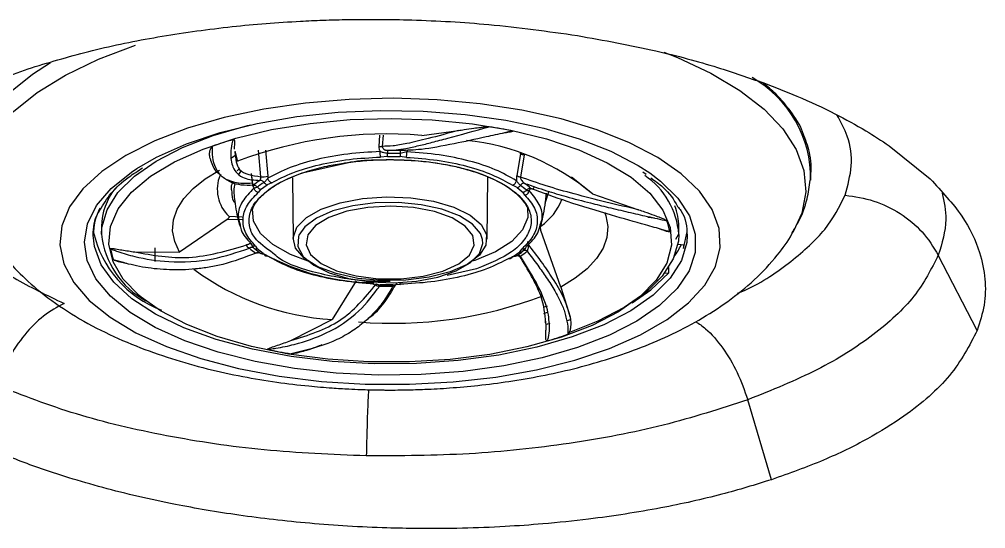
# Model space of a CAD drawing. Extents: x 1076 to 1148, y 508 to 635.
# Drawn here: x 1097.364 to 1099.658, y 582.821 to 584.031 of the extents above; entities that cross this region are included whole.
import ezdxf

# ---------------------------------------------------------------- set-up
doc = ezdxf.new("R2010")
doc.units = 0
doc.header["$MEASUREMENT"] = 0
doc.layers.add('1', color=4, linetype='Continuous')

# ---------------------------------------------------------------- blocks, each defined once
blk = doc.blocks.new('2026 TX')
at = {"layer": '1', "color": 3}
for p, q in [((22.4569, 63.9624), (22.4551, 63.9351)), ((22.4651, 63.9623), (22.4633, 63.9358)), ((22.557, 63.9619), (22.6443, 63.9734)), ((23.6661, 63.9372), (23.7636, 63.8585)), ((22.1154, 63.9152), (22.1057, 63.9076)), ((22.113, 63.9243), (22.1199, 63.9001)), ((22.1751, 63.8637), (22.1699, 63.927)), ((22.1864, 63.9268), (22.1914, 63.8652)), ((22.4758, 63.9258), (22.4711, 63.927)), ((22.5217, 63.9228), (22.5061, 63.9188)), ((22.5232, 63.9276), (22.5217, 63.9228)), ((22.7912, 63.9183), (22.7822, 63.8666)), ((22.8003, 63.916), (22.7912, 63.8629)), ((22.2769, 63.874), (22.3832, 63.8975)), ((22.476, 63.9117), (22.4591, 63.9103)), ((22.476, 63.9117), (22.5055, 63.9114)), ((22.5205, 63.9097), (22.5055, 63.9114)), ((22.1188, 63.8773), (22.1241, 63.8835)), ((22.1521, 63.8716), (22.1542, 63.8491)), ((22.1525, 63.8714), (22.1549, 63.8466)), ((23.0819, 63.8749), (23.0892, 63.8694)), ((22.1746, 63.8334), (22.19, 63.8443)), ((22.2008, 63.8491), (22.19, 63.8443)), ((22.1914, 63.8652), (22.1915, 63.8602)), ((22.2506, 63.8611), (22.2519, 63.7159)), ((22.7121, 63.7157), (22.7136, 63.8635)), ((22.7834, 63.8377), (22.7722, 63.8433)), ((22.9619, 63.8228), (22.9126, 63.8629)), ((22.1746, 63.8334), (22.1689, 63.8263)), ((22.7834, 63.8377), (22.7976, 63.8264)), ((22.8017, 63.82), (22.7976, 63.8264)), ((22.8138, 63.8341), (22.8122, 63.8301)), ((22.8589, 63.829), (22.8493, 63.7997)), ((22.9619, 63.8228), (23.0715, 63.7851)), ((22.095, 63.7619), (21.9822, 63.6844)), ((22.1304, 63.7609), (22.095, 63.7619)), ((22.0992, 63.7697), (22.1307, 63.7687)), ((23.0934, 63.7678), (23.1089, 63.7658)), ((21.797, 63.7458), (21.7969, 63.7271)), ((22.8869, 63.6013), (22.8399, 63.7361)), ((23.167, 63.7265), (23.167, 63.7452)), ((23.1779, 63.6934), (23.1864, 63.7331)), ((23.4382, 63.7324), (23.4448, 63.7443)), ((23.1597, 63.7156), (23.1664, 63.7266)), ((21.8761, 63.6851), (21.9822, 63.6844)), ((21.9243, 63.6621), (21.9247, 63.6949)), ((22.1602, 63.693), (22.175, 63.6812)), ((22.1623, 63.6986), (22.1664, 63.6922)), ((22.1806, 63.681), (22.1664, 63.6922)), ((22.1689, 63.683), (22.1706, 63.684)), ((22.774, 63.6743), (22.7894, 63.6852)), ((22.7894, 63.6852), (22.7951, 63.6923)), ((22.7971, 63.687), (22.8015, 63.6922)), ((23.1805, 63.701), (23.1648, 63.7028)), ((23.1779, 63.7013), (23.1779, 63.6934)), ((22.1806, 63.681), (22.1918, 63.6753)), ((22.7632, 63.6696), (22.774, 63.6743)), ((23.8753, 63.4987), (23.7828, 63.6776)), ((22.6871, 63.6446), (22.6173, 63.6292)), ((23.1429, 63.6356), (23.1429, 63.6484)), ((22.4013, 63.616), (22.3442, 63.5247)), ((23.1342, 63.6357), (23.1422, 63.6348)), ((22.4436, 63.6089), (22.4585, 63.6072)), ((22.4579, 63.607), (22.4578, 63.6073)), ((22.488, 63.6069), (22.4585, 63.6072)), ((22.488, 63.6069), (22.5049, 63.6083)), ((22.8869, 63.6013), (22.9092, 63.5306)), ((22.8545, 63.5559), (22.8475, 63.5539)), ((22.2465, 63.4744), (22.3442, 63.5247)), ((22.8468, 63.539), (22.8557, 63.5418)), ((22.91, 63.5238), (22.901, 63.5213)), ((22.8524, 63.508), (22.851, 63.5207)), ((23.3868, 63.144), (23.3305, 63.3338))]:
    blk.add_line(p, q, dxfattribs=at)
at = {"layer": '1', "color": 3, "flags": 128}
for points in [[(21.5241, 63.7359), (21.5076, 63.7716), (21.4963, 63.8221), (21.4989, 63.8727), (21.5152, 63.9229), (21.5452, 63.9719), (21.5883, 64.0189), (21.6439, 64.0635), (21.7113, 64.1049), (21.7895, 64.1425), (21.8775, 64.1758)], [(23.1315, 64.1593), (23.1637, 64.1466), (23.2432, 64.1094), (23.3121, 64.0684), (23.3693, 64.0242), (23.414, 63.9774), (23.4457, 63.9286), (23.4638, 63.8786), (23.4682, 63.8279), (23.4587, 63.7774), (23.4394, 63.7344)], [(21.6763, 64.1345), (21.6331, 64.1068), (21.5767, 64.0617), (21.5331, 64.014), (21.5027, 63.9644), (21.4861, 63.9136), (21.4835, 63.8623), (21.4841, 63.8572)], [(22.0014, 63.9788), (21.9232, 63.9486), (21.8548, 63.9142), (21.7977, 63.8762), (21.7528, 63.8352), (21.7209, 63.7919), (21.7026, 63.7472), (21.6982, 63.7019), (21.7077, 63.6566), (21.7311, 63.6124), (21.7679, 63.5698), (21.8174, 63.5298), (21.8788, 63.493), (21.951, 63.4601), (22.0326, 63.4316), (22.1223, 63.4081), (22.2183, 63.3899), (22.3191, 63.3775), (22.4228, 63.371), (22.5275, 63.3706), (22.6314, 63.3762), (22.7327, 63.3878), (22.8295, 63.4051), (22.9201, 63.4279), (23.0028, 63.4557), (23.0763, 63.488), (23.1391, 63.5243), (23.1903, 63.564), (23.2288, 63.6062), (23.2539, 63.6502), (23.2653, 63.6954), (23.2628, 63.7408), (23.2462, 63.7856), (23.2161, 63.8291), (23.1728, 63.8705), (23.1172, 63.909), (23.0503, 63.944), (22.9732, 63.9747), (22.8874, 64.0008), (22.7944, 64.0217), (22.6957, 64.037), (22.5933, 64.0464), (22.4888, 64.0499), (22.3843, 64.0473), (22.2814, 64.0387), (22.1822, 64.0242), (22.0883, 64.0041), (22.0014, 63.9788)], [(21.881, 63.8833), (21.9278, 63.9101), (21.9984, 63.9415), (22.0784, 63.9684), (22.1662, 63.9902), (22.2602, 64.0064), (22.3585, 64.0169), (22.4592, 64.0213), (22.5604, 64.0196), (22.66, 64.0117), (22.7562, 63.998), (22.847, 63.9786), (22.9307, 63.9539), (23.0057, 63.9244), (23.0705, 63.8906), (23.0979, 63.8729)], [(21.7969, 63.7269), (21.798, 63.7431), (21.8102, 63.7852), (21.8361, 63.826), (21.8752, 63.8648), (21.9266, 63.9009), (21.9894, 63.9333), (22.0621, 63.9616), (22.1434, 63.9851), (22.1503, 63.9868)], [(21.8907, 63.5779), (21.8865, 63.5814), (21.8487, 63.6204), (21.8244, 63.6613), (21.8141, 63.7034), (21.8181, 63.7456), (21.8362, 63.7872), (21.868, 63.8272), (21.913, 63.8647), (21.97, 63.899), (22.038, 63.9293), (22.1155, 63.955), (22.2007, 63.9755), (22.292, 63.9904), (22.3873, 63.9994), (22.4846, 64.0023), (22.5818, 63.999), (22.677, 63.9896), (22.768, 63.9743), (22.8528, 63.9535), (22.9298, 63.9275), (22.9973, 63.8969), (23.0537, 63.8624), (23.098, 63.8246), (23.1291, 63.7846), (23.1465, 63.7429), (23.1496, 63.7007), (23.1386, 63.6586), (23.1136, 63.6178), (23.0751, 63.5789), (23.0239, 63.5429), (22.9612, 63.5105), (22.8883, 63.4825), (22.8883, 63.4825)], [(22.7912, 63.9183), (22.7914, 63.9194), (22.7914, 63.9195)], [(22.9267, 63.4581), (22.8426, 63.4337), (22.7514, 63.4146), (22.655, 63.4013), (22.5553, 63.3938), (22.4541, 63.3925), (22.3535, 63.3973), (22.2553, 63.4081), (22.1616, 63.4247), (22.0741, 63.4468), (21.9946, 63.474), (21.9245, 63.5057), (21.8653, 63.5413), (21.8181, 63.5801), (21.7838, 63.6214), (21.7631, 63.6644), (21.7564, 63.7082), (21.7638, 63.752), (21.7852, 63.7949), (21.8202, 63.836), (21.868, 63.8747), (21.881, 63.8833)], [(21.9822, 63.6844), (21.9706, 63.7098), (21.9658, 63.7355), (21.9679, 63.7613), (21.9768, 63.7868), (21.9924, 63.8117), (22.0145, 63.8357), (22.0429, 63.8583), (22.0771, 63.8795)], [(22.1283, 63.8783), (22.1221, 63.8688), (22.122, 63.8686)], [(23.0979, 63.8729), (23.1238, 63.8533), (23.1647, 63.8131), (23.1922, 63.7709), (23.206, 63.7274), (23.2056, 63.6835), (23.1912, 63.6401), (23.1629, 63.598), (23.1214, 63.5579), (23.0675, 63.5208), (23.0021, 63.4873), (22.9267, 63.4581)], [(22.1132, 63.8476), (22.1111, 63.8347), (22.1112, 63.8228)], [(22.3637, 63.8018), (22.4165, 63.8118), (22.4734, 63.8159), (22.5308, 63.8136), (22.5852, 63.8053), (22.6331, 63.7913), (22.6715, 63.7727), (22.698, 63.7504), (22.7109, 63.7261), (22.7094, 63.7011), (22.6937, 63.677), (22.6646, 63.6554), (22.6241, 63.6377), (22.5746, 63.6248), (22.5193, 63.6177), (22.4617, 63.6168), (22.4053, 63.6221), (22.3538, 63.6334), (22.3103, 63.6498), (22.2776, 63.6704), (22.2577, 63.6939), (22.252, 63.7188), (22.2607, 63.7435), (22.2832, 63.7665), (22.3183, 63.7863), (22.3637, 63.8018)], [(22.7014, 63.7146), (22.6965, 63.7285), (22.6775, 63.751), (22.6462, 63.7707), (22.6046, 63.7864), (22.5553, 63.7972), (22.5014, 63.8023), (22.4463, 63.8014), (22.3934, 63.7946), (22.346, 63.7823), (22.3073, 63.7653), (22.2795, 63.7447), (22.2655, 63.7246)], [(22.2873, 63.6631), (22.2458, 63.6789), (22.2039, 63.7024), (22.1741, 63.7291), (22.1578, 63.7579), (22.1556, 63.7876), (22.1561, 63.7903)], [(22.3791, 63.7816), (22.3367, 63.7669), (22.305, 63.7477), (22.2864, 63.7255), (22.2824, 63.7019), (22.2931, 63.6788), (22.3179, 63.6577), (22.3548, 63.6404), (22.4011, 63.628), (22.4535, 63.6214), (22.508, 63.6213), (22.5605, 63.6275), (22.6072, 63.6396), (22.6446, 63.6567), (22.67, 63.6776), (22.6814, 63.7007), (22.678, 63.7243), (22.6601, 63.7466), (22.629, 63.766), (22.587, 63.781), (22.5372, 63.7906), (22.4832, 63.794), (22.4292, 63.7909), (22.3791, 63.7816)], [(22.8079, 63.79), (22.8084, 63.7665), (22.7963, 63.7373), (22.7704, 63.7099), (22.732, 63.6854), (22.6826, 63.6649), (22.6766, 63.6629)], [(22.9904, 63.7793), (22.9934, 63.771), (22.9982, 63.7453), (22.9961, 63.7195), (22.9872, 63.694), (22.9716, 63.6691), (22.9494, 63.6451), (22.9211, 63.6225), (22.8869, 63.6013)], [(23.1867, 63.7242), (23.1857, 63.7077), (23.1731, 63.6645), (23.1464, 63.6224), (23.1062, 63.5825), (23.0533, 63.5454), (22.9887, 63.512), (22.9139, 63.483), (22.8303, 63.4588), (22.7395, 63.44), (22.6435, 63.4271), (22.5443, 63.4202), (22.4437, 63.4195), (22.344, 63.425), (22.247, 63.4366), (22.1549, 63.454), (22.0694, 63.477), (21.9923, 63.505), (21.9251, 63.5375), (21.8693, 63.5738), (21.826, 63.6131), (21.796, 63.6547), (21.78, 63.6978), (21.7773, 63.7249)], [(22.2655, 63.7246), (22.2644, 63.7217), (22.263, 63.6978), (22.2754, 63.6745), (22.3007, 63.6532), (22.3374, 63.6353), (22.3832, 63.622), (22.4353, 63.614), (22.4902, 63.6119), (22.5446, 63.6157), (22.5951, 63.6254)], [(22.5951, 63.6254), (22.6385, 63.6401), (22.6721, 63.6591), (22.6937, 63.6811), (22.702, 63.7047), (22.7014, 63.7146)], [(23.167, 63.7266), (23.166, 63.7104), (23.1538, 63.6684), (23.1278, 63.6275), (23.0888, 63.5887), (23.0373, 63.5527), (22.9746, 63.5202), (22.9074, 63.4938)], [(23.0559, 63.5644), (23.1003, 63.5951), (23.1429, 63.6356)], [(22.8883, 63.4825), (22.8067, 63.4593), (22.7182, 63.4415), (22.6247, 63.4295), (22.5282, 63.4236), (22.4306, 63.4238), (22.3341, 63.4301), (22.2408, 63.4425), (22.1527, 63.4606), (22.0715, 63.4841), (21.9991, 63.5125), (21.937, 63.5451), (21.8907, 63.5779)], [(22.854, 63.5139), (22.8563, 63.5145), (22.8614, 63.5158)]]:
    blk.add_lwpolyline(points, dxfattribs=at)
at = {"layer": '1', "color": 3}
for centre, radius, start, end in [((23.2057, 63.8605), 0.2742, 358.8889, 60.4245), ((22.5149, 62.7481), 1.2509, 78.1034, 80.6893), ((22.475, 62.9645), 1.0008, 85.2971, 110.7786), ((22.3666, 63.071), 0.9176, 106.2923, 109.4712), ((22.6069, 63.4032), 0.5497, 49.7657, 84.104), ((22.4817, 63.069), 0.8573, 88.3137, 90.403), ((22.4817, 63.0888), 0.8303, 88.3137, 90.403), ((22.1604, 63.8339), 0.0887, 157.6138, 226.4323), ((22.9816, 63.7128), 0.1859, 4.2661, 55.8228), ((22.2943, 63.6664), 0.2242, 122.7828, 127.8931), ((22.3002, 63.6675), 0.2171, 122.7828, 127.8931), ((22.1804, 63.8942), 0.031, 260.0463, 290.6876), ((22.68, 63.689), 0.1899, 48.6641, 54.251), ((22.6865, 63.6887), 0.1961, 48.6644, 54.2508), ((21.9457, 63.7432), 0.1487, 141.9315, 179.0027), ((22.7656, 63.8552), 0.1316, 304.3192, 339.8095), ((21.9228, 63.7232), 0.1455, 153.1121, 179.3301), ((23.0313, 63.7446), 0.1358, 0.2306, 21.4752), ((23.0109, 63.7106), 0.1365, 9.4629, 20.792), ((22.0298, 63.789), 0.2583, 192.4085, 249.5787), ((22.0025, 63.7496), 0.2068, 186.3014, 241.0148), ((21.953, 63.7149), 0.1365, 189.4629, 200.7909), ((22.2775, 63.8412), 0.1961, 228.6641, 234.251), ((22.6638, 63.8583), 0.2171, 302.7828, 307.8931), ((22.6697, 63.8635), 0.2242, 302.7829, 307.893), ((23.004, 63.7817), 0.1865, 324.7505, 334.6664), ((22.4478, 64.1601), 0.548, 241.0188, 269.4269), ((22.3785, 64.1299), 0.6062, 233.3261, 266.7544), ((22.4823, 64.4609), 0.8573, 268.3137, 270.4029), ((22.4823, 64.4369), 0.8303, 268.3137, 270.403), ((22.489, 64.5163), 1.0008, 265.2971, 290.7786), ((22.5974, 64.3545), 0.9176, 286.2923, 289.4715), ((22.4491, 64.6775), 1.2509, 258.1034, 260.6893)]:
    blk.add_arc(centre, radius, start, end, dxfattribs=at)
for points, knots in [([(21.6398, 64.1255), (21.6875, 64.1395), (21.7824, 64.1674), (21.9401, 64.1988), (22.1025, 64.2213), (22.2318, 64.2316), (22.3248, 64.2357), (22.3866, 64.2373), (22.4572, 64.2377), (22.5681, 64.2356), (22.7279, 64.2267), (22.8566, 64.2088), (22.9263, 64.199)], [0, 0, 0, 0, 0.129542, 0.258077, 0.388114, 0.510261, 0.549842, 0.595628, 0.647609, 0.705775, 0.840566, 1, 1, 1, 1]), ([(22.9263, 64.199), (22.9891, 64.1876), (23.1045, 64.1667), (23.2513, 64.1272), (23.3324, 64.0989), (23.3686, 64.0863)], [0, 0, 0, 0, 0.39753, 0.730857, 1, 1, 1, 1]), ([(21.1104, 63.5934), (21.1059, 63.6205), (21.097, 63.6742), (21.1151, 63.7536), (21.1551, 63.8298), (21.2094, 63.8926), (21.268, 63.9432), (21.3246, 63.9836), (21.4015, 64.0291), (21.5036, 64.0785), (21.594, 64.1097), (21.6398, 64.1255)], [0, 0, 0, 0, 0.132117, 0.262244, 0.390403, 0.516485, 0.593094, 0.6713, 0.751101, 0.873752, 1, 1, 1, 1]), ([(23.4637, 63.9614), (23.4628, 63.9644), (23.4569, 63.9841), (23.4343, 64.0172), (23.4031, 64.0565), (23.3769, 64.0782), (23.3662, 64.0871)], [0, 0, 0, 0, 0.067498, 0.437239, 0.770483, 1, 1, 1, 1]), ([(23.3686, 64.0863), (23.3951, 64.0761), (23.4547, 64.0532), (23.5355, 64.0151), (23.6081, 63.9755), (23.6479, 63.9492), (23.6661, 63.9372)], [0, 0, 0, 0, 0.233847, 0.524102, 0.782549, 1, 1, 1, 1]), ([(23.5615, 63.8197), (23.5679, 63.843), (23.5808, 63.8896), (23.573, 63.9541), (23.5514, 63.9937), (23.5423, 64.0104)], [0, 0, 0, 0, 0.366, 0.732, 1, 1, 1, 1]), ([(22.4757, 63.9263), (22.4823, 63.9264), (22.4951, 63.9268), (22.5201, 63.9308), (22.5485, 63.937), (22.5819, 63.9454), (22.6348, 63.9594), (22.6833, 63.973), (22.7173, 63.9825)], [0, 0, 0, 0, 0.135552, 0.260798, 0.405842, 0.535564, 0.673856, 1, 1, 1, 1]), ([(22.6443, 63.9734), (22.6486, 63.9741), (22.6603, 63.9759), (22.6776, 63.9785), (22.694, 63.9807), (22.7044, 63.9819), (22.7107, 63.9825), (22.7144, 63.9826), (22.7163, 63.9826), (22.7171, 63.9825), (22.7173, 63.9825)], [0, 0, 0, 0, 0.191797, 0.519572, 0.729704, 0.856737, 0.930022, 0.970712, 0.992634, 1, 1, 1, 1]), ([(22.6443, 63.9734), (22.6195, 63.9667), (22.5737, 63.9544), (22.5237, 63.9424), (22.4879, 63.936), (22.4714, 63.9358), (22.4633, 63.9358)], [0, 0, 0, 0, 0.317509, 0.583481, 0.794833, 1, 1, 1, 1]), ([(22.7728, 63.9721), (22.7719, 63.9719), (22.7698, 63.9714), (22.7632, 63.97), (22.7427, 63.9653), (22.6967, 63.9551), (22.6268, 63.9403), (22.5563, 63.927), (22.5223, 63.9262), (22.5069, 63.9259)], [0, 0, 0, 0, 0.007325, 0.019566, 0.058651, 0.192116, 0.441769, 0.746986, 1, 1, 1, 1]), ([(22.7728, 63.9721), (22.7729, 63.9721), (22.7731, 63.9721), (22.7733, 63.9719), (22.7735, 63.9718), (22.7734, 63.9716), (22.773, 63.9713), (22.7703, 63.9703), (22.7631, 63.9688), (22.756, 63.9679), (22.7517, 63.9673)], [0, 0, 0, 0, 0.013164, 0.026458, 0.038493, 0.051646, 0.074136, 0.144371, 0.467343, 1, 1, 1, 1]), ([(23.4799, 63.8552), (23.4809, 63.8755), (23.4828, 63.9113), (23.4695, 63.9462), (23.4637, 63.9614)], [0, 0, 0, 0, 0.566427, 1, 1, 1, 1]), ([(22.0548, 63.9073), (22.0544, 63.909), (22.0534, 63.9135), (22.0535, 63.9204), (22.0547, 63.9271), (22.0569, 63.9318), (22.0579, 63.9348), (22.0604, 63.9361), (22.0607, 63.9362)], [0, 0, 0, 0, 0.191782, 0.518998, 0.728969, 0.85611, 0.98384, 1, 1, 1, 1]), ([(22.1566, 63.8433), (22.1471, 63.8431), (22.1284, 63.8427), (22.1034, 63.8496), (22.0821, 63.8627), (22.0672, 63.8835), (22.0599, 63.9083), (22.0604, 63.9274), (22.0607, 63.9362)], [0, 0, 0, 0, 0.154219, 0.301464, 0.47799, 0.661716, 0.843633, 1, 1, 1, 1]), ([(22.1091, 63.9518), (22.109, 63.9514), (22.1087, 63.9503), (22.1078, 63.9469), (22.1053, 63.9365), (22.1021, 63.9139), (22.1068, 63.8828), (22.1305, 63.8577), (22.1597, 63.8558), (22.1729, 63.8549)], [0, 0, 0, 0, 0.007324, 0.019564, 0.058649, 0.192116, 0.441769, 0.746986, 1, 1, 1, 1]), ([(22.1091, 63.9518), (22.1092, 63.9519), (22.1095, 63.9519), (22.1098, 63.952), (22.1102, 63.9519), (22.1106, 63.9519), (22.1111, 63.9516), (22.1123, 63.9502), (22.1131, 63.9445), (22.1124, 63.9371), (22.1117, 63.9313), (22.1115, 63.9294)], [0, 0, 0, 0, 0.005486, 0.011027, 0.016042, 0.021524, 0.030897, 0.060168, 0.194769, 0.728714, 1, 1, 1, 1]), ([(22.4551, 63.9351), (22.4559, 63.9351), (22.4577, 63.935), (22.4601, 63.9351), (22.4621, 63.9353), (22.4629, 63.9356), (22.4633, 63.9358)], [0, 0, 0, 0, 0.2453369, 0.5000001, 0.7546632, 1, 1, 1, 1]), ([(22.4551, 63.9351), (22.4551, 63.9332), (22.4551, 63.929), (22.4572, 63.9254), (22.4584, 63.9235)], [0, 0, 0, 0, 0.459354, 1, 1, 1, 1]), ([(22.4633, 63.9358), (22.4634, 63.9351), (22.4635, 63.9338), (22.4647, 63.9314), (22.4672, 63.9288), (22.4711, 63.9267), (22.4741, 63.9264), (22.4757, 63.9263)], [0, 0, 0, 0, 0.111469, 0.230184, 0.482261, 0.743373, 1, 1, 1, 1]), ([(22.1135, 63.9223), (22.1149, 63.9065), (22.1181, 63.8717), (22.155, 63.8665), (22.1751, 63.8637)], [0, 0, 0, 0, 0.455671, 1, 1, 1, 1]), ([(22.4584, 63.9235), (22.4323, 63.922), (22.3803, 63.9191), (22.3076, 63.9056), (22.242, 63.8863), (22.2083, 63.8689), (22.1915, 63.8602)], [0, 0, 0, 0, 0.25, 0.5, 0.75, 1, 1, 1, 1]), ([(22.4759, 63.9191), (22.4724, 63.9195), (22.4663, 63.9202), (22.4607, 63.9225), (22.4584, 63.9235)], [0, 0, 0, 0, 0.571403, 1, 1, 1, 1]), ([(22.5061, 63.9188), (22.5062, 63.9199), (22.5063, 63.922), (22.5065, 63.9243), (22.5067, 63.9257), (22.5069, 63.9259), (22.5069, 63.9259)], [0, 0, 0, 0, 0.266689, 0.531115, 0.778754, 1, 1, 1, 1]), ([(22.7818, 63.8542), (22.7658, 63.8633), (22.734, 63.8814), (22.6705, 63.9019), (22.5993, 63.9169), (22.5476, 63.9209), (22.5217, 63.9228)], [0, 0, 0, 0, 0.25, 0.5, 0.75, 1, 1, 1, 1]), ([(22.7912, 63.9183), (22.7918, 63.918), (22.7928, 63.9174), (22.7951, 63.9166), (22.7976, 63.9161), (22.7994, 63.916), (22.8003, 63.916)], [0, 0, 0, 0, 0.245118, 0.499544, 0.75421, 1, 1, 1, 1]), ([(22.0548, 63.9073), (22.058, 63.8962), (22.0626, 63.8797), (22.0765, 63.8704), (22.0809, 63.8675)], [0, 0, 0, 0, 0.678562, 1, 1, 1, 1]), ([(22.1841, 63.8246), (22.1899, 63.8294), (22.2049, 63.8416), (22.2385, 63.8597), (22.2826, 63.8767), (22.3285, 63.8885), (22.3618, 63.895), (22.3794, 63.8972), (22.3832, 63.8976)], [0, 0, 0, 0, 0.141973, 0.361365, 0.594519, 0.796561, 0.955414, 1, 1, 1, 1]), ([(22.2008, 63.8491), (22.2168, 63.8574), (22.2494, 63.8743), (22.3131, 63.893), (22.3838, 63.9062), (22.4342, 63.909), (22.4591, 63.9103)], [0, 0, 0, 0, 0.247011, 0.5, 0.752989, 1, 1, 1, 1]), ([(22.3832, 63.8975), (22.385, 63.8979), (22.4068, 63.9028), (22.456, 63.9043), (22.5241, 63.9045), (22.5915, 63.8974), (22.6711, 63.8815), (22.7528, 63.8503), (22.8021, 63.8082), (22.8179, 63.7708), (22.8164, 63.7408), (22.8006, 63.7118), (22.7646, 63.6768), (22.7176, 63.6573), (22.6871, 63.6446)], [0, 0, 0, 0, 0.0065366, 0.0792762, 0.1535594, 0.2278427, 0.3005823, 0.4357063, 0.5708303, 0.6435699, 0.7178531, 0.7921364, 0.864876, 1, 1, 1, 1]), ([(22.3832, 63.8976), (22.3907, 63.8986), (22.4115, 63.9014), (22.4448, 63.9037), (22.4704, 63.9041), (22.4821, 63.9043)], [0, 0, 0, 0, 0.234541, 0.650265, 1, 1, 1, 1]), ([(22.4821, 63.9043), (22.5043, 63.9037), (22.5352, 63.903), (22.5789, 63.8982), (22.6139, 63.8929), (22.6522, 63.8844), (22.6878, 63.8739), (22.7178, 63.8625), (22.7339, 63.8542), (22.7408, 63.8506)], [0, 0, 0, 0, 0.22405, 0.311958, 0.455299, 0.598493, 0.745667, 0.890321, 1, 1, 1, 1]), ([(22.5205, 63.9097), (22.5452, 63.9078), (22.5952, 63.9041), (22.6645, 63.8895), (22.7262, 63.8695), (22.757, 63.852), (22.7722, 63.8433)], [0, 0, 0, 0, 0.2470114, 0.5, 0.7529886, 1, 1, 1, 1]), ([(21.7933, 63.784), (21.8012, 63.7976), (21.8172, 63.8248), (21.8536, 63.8585), (21.8835, 63.8776), (21.8945, 63.8847)], [0, 0, 0, 0, 0.385207, 0.772504, 1, 1, 1, 1]), ([(22.184, 63.8239), (22.1872, 63.8271), (22.2071, 63.8469), (22.245, 63.8616), (22.2769, 63.874)], [0, 0, 0, 0, 0.159573, 1, 1, 1, 1]), ([(22.7822, 63.8666), (22.7818, 63.8648), (22.7811, 63.8608), (22.7815, 63.8565), (22.7818, 63.8542)], [0, 0, 0, 0, 0.459375, 1, 1, 1, 1]), ([(22.7822, 63.8666), (22.7827, 63.8662), (22.7838, 63.8654), (22.786, 63.8643), (22.7886, 63.8634), (22.7903, 63.8631), (22.7912, 63.8629)], [0, 0, 0, 0, 0.245337, 0.5, 0.754663, 1, 1, 1, 1]), ([(21.3945, 63.8457), (21.4043, 63.8193), (21.4238, 63.7666), (21.4918, 63.6917), (21.5841, 63.622), (21.6669, 63.5824), (21.7083, 63.5626)], [0, 0, 0, 0, 0.25, 0.5, 0.749999, 1, 1, 1, 1]), ([(22.0944, 63.8569), (22.1003, 63.8547), (22.1118, 63.8502), (22.1321, 63.8476), (22.1469, 63.8486), (22.1542, 63.8491)], [0, 0, 0, 0, 0.340061, 0.672729, 1, 1, 1, 1]), ([(22.1073, 63.8275), (22.1061, 63.8316), (22.1037, 63.8398), (22.1074, 63.8478), (22.1092, 63.852)], [0, 0, 0, 0, 0.492211, 1, 1, 1, 1]), ([(22.1549, 63.8466), (22.1552, 63.8448), (22.156, 63.8408), (22.1577, 63.8382), (22.1586, 63.8367)], [0, 0, 0, 0, 0.4591041, 1, 1, 1, 1]), ([(22.1549, 63.8436), (22.1552, 63.8432), (22.1557, 63.8424), (22.1563, 63.843), (22.1566, 63.8433)], [0, 0, 0, 0, 0.504016, 1, 1, 1, 1]), ([(22.1729, 63.8549), (22.1732, 63.8553), (22.1738, 63.856), (22.1744, 63.8578), (22.1748, 63.8595), (22.175, 63.8609), (22.1751, 63.8624), (22.1751, 63.8633), (22.1751, 63.8637)], [0, 0, 0, 0, 0.27767, 0.532627, 0.651875, 0.767289, 0.882123, 1, 1, 1, 1]), ([(22.1915, 63.8602), (22.1904, 63.8586), (22.1884, 63.8559), (22.1855, 63.8521), (22.1836, 63.8507), (22.1826, 63.85)], [0, 0, 0, 0, 0.40286, 0.687897, 1, 1, 1, 1]), ([(22.7408, 63.8506), (22.7426, 63.8497), (22.752, 63.8452), (22.7652, 63.8363), (22.7822, 63.8233), (22.795, 63.8102), (22.8037, 63.7977), (22.8076, 63.7902), (22.809, 63.7856), (22.8087, 63.7866), (22.8087, 63.7866)], [0, 0, 0, 0, 0.04307, 0.230249, 0.394477, 0.61287, 0.781325, 0.900282, 0.99721, 1, 1, 1, 1]), ([(22.791, 63.8432), (22.7892, 63.8449), (22.7859, 63.848), (22.783, 63.8524), (22.7818, 63.8542)], [0, 0, 0, 0, 0.571399, 1, 1, 1, 1]), ([(22.7912, 63.8629), (22.7912, 63.8623), (22.7913, 63.8609), (22.7923, 63.8579), (22.7942, 63.8543), (22.7974, 63.8504), (22.7998, 63.8487), (22.8011, 63.8479)], [0, 0, 0, 0, 0.111467, 0.230181, 0.482258, 0.743371, 1, 1, 1, 1]), ([(23.0715, 63.7851), (23.0459, 63.791), (22.996, 63.8027), (22.9214, 63.8217), (22.8527, 63.8411), (22.8114, 63.8557), (22.7912, 63.8629)], [0, 0, 0, 0, 0.280747, 0.545552, 0.776817, 1, 1, 1, 1]), ([(22.8011, 63.8479), (22.8183, 63.8419), (22.8505, 63.8307), (22.9032, 63.8154), (22.9524, 63.8024), (23.0017, 63.7903), (23.0469, 63.7796), (23.0937, 63.769), (23.1233, 63.7625), (23.1386, 63.7591)], [0, 0, 0, 0, 0.154271, 0.288952, 0.454424, 0.575072, 0.714225, 0.852753, 1, 1, 1, 1]), ([(23.1002, 63.861), (23.1104, 63.8538), (23.1408, 63.8324), (23.1549, 63.8089), (23.1642, 63.7933)], [0, 0, 0, 0, 0.336338, 1, 1, 1, 1]), ([(23.4363, 63.7313), (23.4413, 63.7395), (23.4566, 63.7645), (23.472, 63.8063), (23.4768, 63.8406), (23.4789, 63.8554)], [0, 0, 0, 0, 0.218114, 0.660947, 1, 1, 1, 1]), ([(23.7636, 63.8585), (23.7907, 63.8293), (23.8433, 63.7726), (23.8812, 63.6919), (23.8956, 63.6209), (23.8944, 63.5589), (23.8816, 63.5186), (23.8753, 63.4987)], [0, 0, 0, 0, 0.252649, 0.49199, 0.664113, 0.833448, 1, 1, 1, 1]), ([(22.1141, 63.8005), (22.1132, 63.8017), (22.1068, 63.8104), (22.1071, 63.8197), (22.1073, 63.8275)], [0, 0, 0, 0, 0.144509, 1, 1, 1, 1]), ([(22.1111, 63.8245), (22.1117, 63.8183), (22.1141, 63.795), (22.1187, 63.7692), (22.1237, 63.7501), (22.1243, 63.7479)], [0, 0, 0, 0, 0.242859, 0.913583, 1, 1, 1, 1]), ([(22.1586, 63.8367), (22.1486, 63.8262), (22.1287, 63.8053), (22.1187, 63.7752), (22.1238, 63.7568), (22.1258, 63.7497)], [0, 0, 0, 0, 0.379711, 0.759422, 1, 1, 1, 1]), ([(22.1623, 63.6986), (22.1537, 63.7089), (22.1362, 63.7296), (22.1305, 63.7628), (22.1396, 63.796), (22.1592, 63.8163), (22.1689, 63.8263)], [0, 0, 0, 0, 0.247011, 0.5, 0.752989, 1, 1, 1, 1]), ([(22.2039, 63.6821), (22.1872, 63.694), (22.1587, 63.7143), (22.1463, 63.748), (22.1479, 63.7777), (22.1605, 63.8037), (22.1774, 63.8183), (22.184, 63.8239)], [0, 0, 0, 0, 0.276807, 0.472808, 0.672969, 0.873131, 1, 1, 1, 1]), ([(22.1554, 63.787), (22.1553, 63.787), (22.155, 63.7859), (22.1577, 63.7939), (22.1659, 63.8061), (22.1751, 63.8178), (22.1834, 63.8241), (22.1841, 63.8246)], [0, 0, 0, 0, 0.014812, 0.237313, 0.544189, 0.961248, 1, 1, 1, 1]), ([(22.1669, 63.8388), (22.1654, 63.838), (22.1626, 63.8364), (22.1599, 63.8366), (22.1586, 63.8367)], [0, 0, 0, 0, 0.490746, 1, 1, 1, 1]), ([(22.8055, 63.8317), (22.8049, 63.831), (22.8039, 63.8297), (22.8018, 63.8281), (22.7997, 63.827), (22.7983, 63.8266), (22.7976, 63.8264)], [0, 0, 0, 0, 0.257259, 0.51339, 0.762603, 1, 1, 1, 1]), ([(22.8055, 63.8317), (22.8063, 63.8325), (22.8078, 63.8342), (22.8107, 63.8358), (22.8135, 63.8364), (22.8152, 63.8361), (22.816, 63.836)], [0, 0, 0, 0, 0.266689, 0.531115, 0.778754, 1, 1, 1, 1]), ([(22.8122, 63.8301), (22.8117, 63.8302), (22.811, 63.8302), (22.8101, 63.83), (22.809, 63.8299), (22.8074, 63.8302), (22.8061, 63.8312), (22.8055, 63.8317)], [0, 0, 0, 0, 0.224307, 0.303573, 0.473827, 0.745729, 1, 1, 1, 1]), ([(22.8381, 63.7494), (22.8398, 63.7542), (22.8457, 63.7702), (22.8387, 63.7981), (22.821, 63.8195), (22.8122, 63.8301)], [0, 0, 0, 0, 0.1768022, 0.5884012, 1, 1, 1, 1]), ([(22.816, 63.836), (22.8168, 63.8355), (22.8184, 63.8347), (22.8202, 63.8346), (22.8215, 63.8351), (22.8221, 63.8358), (22.8226, 63.8368), (22.8227, 63.8377), (22.8227, 63.8381)], [0, 0, 0, 0, 0.277558, 0.532524, 0.651825, 0.767232, 0.882131, 1, 1, 1, 1]), ([(23.1456, 63.7331), (23.1449, 63.7333), (23.143, 63.7338), (23.1374, 63.7354), (23.1194, 63.7404), (23.0767, 63.7523), (23.002, 63.7737), (22.9078, 63.8016), (22.8446, 63.8253), (22.816, 63.836)], [0, 0, 0, 0, 0.007325, 0.019566, 0.05865, 0.192116, 0.441769, 0.746986, 1, 1, 1, 1]), ([(22.8397, 63.7476), (22.8414, 63.7542), (22.8478, 63.7795), (22.8508, 63.8052), (22.853, 63.8242)], [0, 0, 0, 0, 0.260622, 1, 1, 1, 1]), ([(23.792, 63.8249), (23.7964, 63.8039), (23.8066, 63.7547), (23.7915, 63.7057), (23.7828, 63.6776)], [0, 0, 0, 0, 0.425919, 1, 1, 1, 1]), ([(22.8017, 63.82), (22.8103, 63.8098), (22.8278, 63.7891), (22.8335, 63.7558), (22.8244, 63.7226), (22.8048, 63.7023), (22.7951, 63.6923)], [0, 0, 0, 0, 0.2470114, 0.5, 0.7529886, 1, 1, 1, 1]), ([(23.3066, 63.5867), (23.312, 63.589), (23.3632, 63.6109), (23.4356, 63.6619), (23.5204, 63.7375), (23.5478, 63.7923), (23.5615, 63.8197)], [0, 0, 0, 0, 0.037354, 0.358236, 0.679118, 1, 1, 1, 1]), ([(23.5615, 63.8197), (23.5845, 63.8163), (23.6304, 63.8096), (23.6934, 63.7782), (23.7475, 63.7344), (23.771, 63.6966), (23.7828, 63.6776)], [0, 0, 0, 0, 0.251193, 0.5, 0.748807, 1, 1, 1, 1]), ([(21.7773, 63.7247), (21.7779, 63.7427), (21.7786, 63.7627), (21.7919, 63.782), (21.7933, 63.784)], [0, 0, 0, 0, 0.897399, 1, 1, 1, 1]), ([(23.0715, 63.7851), (23.0762, 63.7835), (23.0889, 63.7792), (23.1061, 63.7731), (23.1212, 63.7675), (23.13, 63.7639), (23.1348, 63.7616), (23.1372, 63.7603), (23.1383, 63.7595), (23.1385, 63.7592), (23.1386, 63.7591)], [0, 0, 0, 0, 0.191801, 0.519634, 0.729787, 0.856818, 0.93009, 0.970764, 0.992671, 1, 1, 1, 1]), ([(23.1642, 63.7933), (23.1668, 63.7901), (23.185, 63.7675), (23.1859, 63.7443), (23.1867, 63.7244)], [0, 0, 0, 0, 0.14145, 1, 1, 1, 1]), ([(22.0992, 63.7697), (22.0993, 63.7694), (22.0996, 63.769), (22.0997, 63.768), (22.0993, 63.7669), (22.0986, 63.7656), (22.0972, 63.7637), (22.0958, 63.7626), (22.095, 63.7619)], [0, 0, 0, 0, 0.127615, 0.255978, 0.37429, 0.494233, 0.689359, 1, 1, 1, 1]), ([(21.5258, 63.7344), (21.5338, 63.7209), (21.5516, 63.6906), (21.5916, 63.6438), (21.6462, 63.5927), (21.7147, 63.543), (21.7937, 63.4983), (21.8766, 63.4613), (21.9612, 63.4312), (22.046, 63.4073), (22.1298, 63.389), (22.2105, 63.3755), (22.2816, 63.3669), (22.3389, 63.3621), (22.3802, 63.3596), (22.4098, 63.3583), (22.4308, 63.3576), (22.4457, 63.3573), (22.4563, 63.3572), (22.4638, 63.3571), (22.4719, 63.357), (22.4777, 63.357), (22.4818, 63.357)], [0, 0, 0, 0, 0.055151, 0.123624, 0.198946, 0.289869, 0.379733, 0.467489, 0.550545, 0.629938, 0.705515, 0.775797, 0.839953, 0.886256, 0.91933, 0.942863, 0.959565, 0.971396, 0.97977, 0.985694, 0.989883, 1, 1, 1, 1]), ([(22.1258, 63.7497), (22.1264, 63.7455), (22.1284, 63.73), (22.1419, 63.7155), (22.1518, 63.7048)], [0, 0, 0, 0, 0.26816, 1, 1, 1, 1]), ([(22.4818, 63.357), (22.4858, 63.357), (22.4984, 63.357), (22.5261, 63.3574), (22.5691, 63.3587), (22.6262, 63.3619), (22.6928, 63.3678), (22.7655, 63.3772), (22.8413, 63.3902), (22.9181, 63.4072), (22.9946, 63.4285), (23.0701, 63.4544), (23.1442, 63.4856), (23.2161, 63.5227), (23.2847, 63.5668), (23.3481, 63.6182), (23.3993, 63.6732), (23.4269, 63.7119), (23.4373, 63.7308), (23.4382, 63.7324)], [0, 0, 0, 0, 0.009781, 0.0313, 0.068407, 0.116626, 0.173404, 0.235896, 0.302357, 0.37162, 0.442983, 0.517017, 0.593294, 0.67266, 0.754224, 0.837918, 0.92396, 0.99361, 1, 1, 1, 1]), ([(22.8054, 63.6982), (22.8161, 63.7087), (22.8329, 63.7251), (22.8367, 63.7429), (22.8381, 63.7494)], [0, 0, 0, 0, 0.6367601, 1, 1, 1, 1]), ([(22.8399, 63.7361), (22.8394, 63.7375), (22.8384, 63.7405), (22.8384, 63.7439), (22.8391, 63.7458), (22.8396, 63.7463), (22.8398, 63.7465)], [0, 0, 0, 0, 0.355625, 0.722653, 0.915819, 1, 1, 1, 1]), ([(23.1456, 63.7331), (23.1456, 63.733), (23.1456, 63.7329), (23.1455, 63.7328), (23.1452, 63.7327), (23.1448, 63.7326), (23.1438, 63.7327), (23.14, 63.7333), (23.1314, 63.7358), (23.1239, 63.7386), (23.119, 63.7405)], [0, 0, 0, 0, 0.012055, 0.024229, 0.03525, 0.047295, 0.067889, 0.132206, 0.427964, 1, 1, 1, 1]), ([(22.1505, 63.7065), (22.1501, 63.7061), (22.1495, 63.7052), (22.1477, 63.704), (22.1457, 63.703), (22.1435, 63.7021), (22.142, 63.7018), (22.1413, 63.7016)], [0, 0, 0, 0, 0.214126, 0.427726, 0.63343, 0.825384, 1, 1, 1, 1]), ([(22.8091, 63.7096), (22.8088, 63.7091), (22.8081, 63.7082), (22.808, 63.7066), (22.8085, 63.705), (22.8094, 63.704), (22.8098, 63.7035)], [0, 0, 0, 0, 0.245337, 0.5, 0.754663, 1, 1, 1, 1]), ([(21.8184, 63.6925), (21.8183, 63.6925), (21.8183, 63.6926), (21.8185, 63.6928), (21.8187, 63.6929), (21.8191, 63.6931), (21.8201, 63.6932), (21.824, 63.6931), (21.838, 63.691), (21.8558, 63.688), (21.871, 63.6858), (21.8761, 63.6851)], [0, 0, 0, 0, 0.0055006, 0.0110552, 0.016084, 0.0215799, 0.030977, 0.0603237, 0.1952739, 0.7306037, 1, 1, 1, 1]), ([(21.8184, 63.6925), (21.8191, 63.6922), (21.8209, 63.6915), (21.8266, 63.6893), (21.8446, 63.6827), (21.8873, 63.6701), (21.962, 63.6588), (22.0562, 63.6632), (22.1193, 63.6843), (22.148, 63.6939)], [0, 0, 0, 0, 0.007325, 0.019566, 0.05865, 0.192116, 0.441769, 0.746986, 1, 1, 1, 1]), ([(21.8761, 63.6851), (21.9184, 63.6773), (22.004, 63.6615), (22.0952, 63.6881), (22.1413, 63.7016)], [0, 0, 0, 0, 0.495173, 1, 1, 1, 1]), ([(22.148, 63.6939), (22.1472, 63.6942), (22.1456, 63.6947), (22.1438, 63.6961), (22.1426, 63.6977), (22.1419, 63.6989), (22.1414, 63.7003), (22.1413, 63.7012), (22.1413, 63.7016)], [0, 0, 0, 0, 0.277558, 0.532524, 0.651825, 0.767232, 0.882131, 1, 1, 1, 1]), ([(22.1585, 63.6941), (22.1578, 63.6946), (22.1562, 63.6957), (22.1533, 63.696), (22.1505, 63.6954), (22.1488, 63.6944), (22.148, 63.6939)], [0, 0, 0, 0, 0.266689, 0.531115, 0.778754, 1, 1, 1, 1]), ([(22.1518, 63.7048), (22.1523, 63.7039), (22.153, 63.7028), (22.1539, 63.7007), (22.155, 63.6986), (22.1566, 63.696), (22.1579, 63.6947), (22.1585, 63.6941)], [0, 0, 0, 0, 0.224307, 0.303573, 0.473827, 0.745729, 1, 1, 1, 1]), ([(22.1585, 63.6941), (22.1591, 63.6937), (22.1601, 63.6928), (22.1622, 63.6921), (22.1643, 63.6919), (22.1657, 63.6921), (22.1664, 63.6922)], [0, 0, 0, 0, 0.257259, 0.51339, 0.762603, 1, 1, 1, 1]), ([(22.1703, 63.6842), (22.1701, 63.684), (22.1691, 63.6828), (22.1666, 63.6819), (22.1642, 63.682), (22.1629, 63.682)], [0, 0, 0, 0, 0.109543, 0.558628, 1, 1, 1, 1]), ([(22.173, 63.6826), (22.1748, 63.6818), (22.1781, 63.6803), (22.181, 63.6806), (22.1822, 63.6807)], [0, 0, 0, 0, 0.571404, 1, 1, 1, 1]), ([(22.8033, 63.6942), (22.8027, 63.693), (22.8013, 63.6904), (22.8001, 63.689), (22.7994, 63.6883)], [0, 0, 0, 0, 0.418585, 1, 1, 1, 1]), ([(22.8098, 63.7035), (22.8098, 63.7028), (22.8098, 63.7014), (22.8096, 63.6982), (22.8091, 63.6942), (22.8083, 63.6898), (22.8077, 63.6876), (22.8074, 63.6865)], [0, 0, 0, 0, 0.111469, 0.230184, 0.482261, 0.743373, 1, 1, 1, 1]), ([(22.8074, 63.6865), (22.8158, 63.6754), (22.8321, 63.6538), (22.8541, 63.6225), (22.8726, 63.5933), (22.8871, 63.5655), (22.8963, 63.5435), (22.8988, 63.5315), (22.8997, 63.5271)], [0, 0, 0, 0, 0.179575, 0.345761, 0.538554, 0.713177, 0.895503, 1, 1, 1, 1]), ([(22.9092, 63.5306), (22.9049, 63.5458), (22.8971, 63.5736), (22.8707, 63.6192), (22.8416, 63.6614), (22.8203, 63.6896), (22.8098, 63.7035)], [0, 0, 0, 0, 0.3184526, 0.5840837, 0.7951285, 1, 1, 1, 1]), ([(22.1629, 63.682), (22.1372, 63.6721), (22.101, 63.6582), (22.0528, 63.6485), (22.0204, 63.6441), (21.9789, 63.6415), (21.9293, 63.6434), (21.8746, 63.6518), (21.8412, 63.6618), (21.8254, 63.6665)], [0, 0, 0, 0, 0.229238, 0.322198, 0.414546, 0.50635, 0.67863, 0.847274, 1, 1, 1, 1]), ([(21.859, 63.6571), (21.8578, 63.6573), (21.8516, 63.6582), (21.8428, 63.6602), (21.8332, 63.663), (21.8269, 63.6647), (21.8255, 63.6663), (21.8254, 63.6665)], [0, 0, 0, 0, 0.098076, 0.491858, 0.730279, 0.969806, 1, 1, 1, 1]), ([(22.4436, 63.6089), (22.4188, 63.6108), (22.3688, 63.6146), (22.2995, 63.6291), (22.2378, 63.6491), (22.207, 63.6666), (22.1918, 63.6753)], [0, 0, 0, 0, 0.2470116, 0.5, 0.7529884, 1, 1, 1, 1]), ([(22.482, 63.615), (22.468, 63.6149), (22.431, 63.6147), (22.3724, 63.6213), (22.294, 63.6373), (22.2303, 63.6577), (22.2082, 63.6782), (22.2039, 63.6821)], [0, 0, 0, 0, 0.125703, 0.332179, 0.534364, 0.909952, 1, 1, 1, 1]), ([(22.7632, 63.6696), (22.7472, 63.6612), (22.7146, 63.6443), (22.6509, 63.6256), (22.5802, 63.6124), (22.5298, 63.6097), (22.5049, 63.6083)], [0, 0, 0, 0, 0.247011, 0.5, 0.752989, 1, 1, 1, 1]), ([(22.7814, 63.6758), (22.7809, 63.6754), (22.7798, 63.6746), (22.778, 63.674), (22.776, 63.6739), (22.7747, 63.6742), (22.774, 63.6743)], [0, 0, 0, 0, 0.257259, 0.51339, 0.762603, 1, 1, 1, 1]), ([(22.7814, 63.6758), (22.7821, 63.6763), (22.7835, 63.6772), (22.7862, 63.6774), (22.7888, 63.6766), (22.7904, 63.6755), (22.7911, 63.675)], [0, 0, 0, 0, 0.266689, 0.531115, 0.778754, 1, 1, 1, 1]), ([(22.7825, 63.6766), (22.783, 63.6767), (22.7839, 63.6769), (22.7863, 63.6762), (22.7883, 63.6748), (22.7891, 63.6736), (22.7894, 63.6731)], [0, 0, 0, 0, 0.283395, 0.545918, 0.785005, 1, 1, 1, 1]), ([(22.8508, 63.5169), (22.8494, 63.5371), (22.8462, 63.5808), (22.809, 63.6427), (22.7889, 63.676)], [0, 0, 0, 0, 0.462968, 1, 1, 1, 1]), ([(22.7911, 63.675), (22.7908, 63.6744), (22.7902, 63.6733), (22.7896, 63.6729), (22.7892, 63.6732), (22.789, 63.6738), (22.7889, 63.6748), (22.7889, 63.6756), (22.7889, 63.676)], [0, 0, 0, 0, 0.277559, 0.532523, 0.651824, 0.76723, 0.88213, 1, 1, 1, 1]), ([(22.8603, 63.5028), (22.8596, 63.5172), (22.8579, 63.5493), (22.8333, 63.6072), (22.8043, 63.6538), (22.7911, 63.675)], [0, 0, 0, 0, 0.3090212, 0.6868194, 1, 1, 1, 1]), ([(23.7828, 63.6776), (23.7662, 63.6446), (23.733, 63.5787), (23.6328, 63.4868), (23.5014, 63.4027), (23.3875, 63.3567), (23.3305, 63.3338)], [0, 0, 0, 0, 0.25, 0.5, 0.75, 1, 1, 1, 1]), ([(22.1912, 63.4534), (22.192, 63.4535), (22.1942, 63.4538), (22.2008, 63.4547), (22.2213, 63.4578), (22.2672, 63.4673), (22.3372, 63.4922), (22.4077, 63.5379), (22.4417, 63.5834), (22.4571, 63.604)], [0, 0, 0, 0, 0.007325, 0.019566, 0.058651, 0.192116, 0.441769, 0.746986, 1, 1, 1, 1]), ([(22.2465, 63.4744), (22.2874, 63.4874), (22.3701, 63.5137), (22.422, 63.5762), (22.4482, 63.6077)], [0, 0, 0, 0, 0.495173, 1, 1, 1, 1]), ([(22.4883, 63.6036), (22.4817, 63.5921), (22.4689, 63.5699), (22.4441, 63.5397), (22.4159, 63.5133), (22.3825, 63.4904), (22.3295, 63.4625), (22.2809, 63.4511), (22.2467, 63.4431)], [0, 0, 0, 0, 0.134858, 0.259599, 0.404069, 0.533562, 0.672142, 1, 1, 1, 1]), ([(22.4249, 63.5232), (22.4309, 63.5275), (22.4505, 63.5419), (22.4742, 63.5709), (22.4893, 63.5974), (22.496, 63.6092)], [0, 0, 0, 0, 0.1964662, 0.6442487, 1, 1, 1, 1]), ([(22.4571, 63.604), (22.456, 63.6037), (22.4539, 63.6033), (22.4514, 63.6037), (22.4498, 63.6045), (22.4489, 63.6054), (22.4483, 63.6065), (22.4483, 63.6073), (22.4482, 63.6077)], [0, 0, 0, 0, 0.2775544, 0.532524, 0.6518278, 0.7672335, 0.8821329, 1, 1, 1, 1]), ([(22.4491, 63.609), (22.4492, 63.6089), (22.4519, 63.6077), (22.455, 63.6073), (22.4579, 63.607)], [0, 0, 0, 0, 0.058301, 1, 1, 1, 1]), ([(22.4575, 63.6073), (22.4575, 63.6073), (22.4574, 63.6072), (22.4573, 63.6061), (22.4571, 63.6046), (22.4571, 63.604)], [0, 0, 0, 0, 0.022228, 0.538632, 1, 1, 1, 1]), ([(22.4979, 63.6105), (22.4975, 63.61), (22.4962, 63.608), (22.4929, 63.6055), (22.4899, 63.6042), (22.4883, 63.6036)], [0, 0, 0, 0, 0.166251, 0.586736, 1, 1, 1, 1]), ([(21.7083, 63.5626), (21.6917, 63.5537), (21.6589, 63.5361), (21.6137, 63.4897), (21.5748, 63.433), (21.5579, 63.3896), (21.5494, 63.3678)], [0, 0, 0, 0, 0.251193, 0.5, 0.748807, 1, 1, 1, 1]), ([(22.8997, 63.5271), (22.9008, 63.5227), (22.9045, 63.5088), (22.9038, 63.4972), (22.9033, 63.4894)], [0, 0, 0, 0, 0.319486, 1, 1, 1, 1]), ([(22.9092, 63.5306), (22.9096, 63.5278), (22.9106, 63.5201), (22.9105, 63.5097), (22.9092, 63.5006), (22.9075, 63.4952), (22.9061, 63.4921), (22.9049, 63.4905), (22.904, 63.4897), (22.9034, 63.4894), (22.9033, 63.4894)], [0, 0, 0, 0, 0.191814, 0.519611, 0.729753, 0.856784, 0.930061, 0.970742, 0.992656, 1, 1, 1, 1]), ([(22.8548, 63.4737), (22.8547, 63.4737), (22.8545, 63.4737), (22.8541, 63.4736), (22.8538, 63.4737), (22.8534, 63.4738), (22.8528, 63.4743), (22.8517, 63.4762), (22.8508, 63.484), (22.8516, 63.4949), (22.8522, 63.5047), (22.8524, 63.508)], [0, 0, 0, 0, 0.005486, 0.011027, 0.016042, 0.021524, 0.030897, 0.060168, 0.194769, 0.728714, 1, 1, 1, 1]), ([(22.8548, 63.4737), (22.8549, 63.4741), (22.8553, 63.475), (22.8562, 63.4777), (22.8587, 63.4866), (22.8596, 63.4957), (22.8603, 63.5028)], [0, 0, 0, 0, 0.038125, 0.101839, 0.305281, 1, 1, 1, 1]), ([(23.2071, 63.5194), (23.215, 63.5142), (23.2377, 63.4994), (23.2721, 63.4577), (23.3075, 63.4), (23.3228, 63.3559), (23.3305, 63.3338)], [0, 0, 0, 0, 0.150963, 0.433073, 0.715183, 1, 1, 1, 1]), ([(23.8753, 63.4987), (23.8565, 63.4624), (23.8193, 63.3906), (23.7212, 63.3055), (23.6156, 63.2397), (23.5115, 63.1885), (23.4289, 63.159), (23.3868, 63.144)], [0, 0, 0, 0, 0.259444, 0.513538, 0.668729, 0.830841, 1, 1, 1, 1]), ([(22.1912, 63.4534), (22.1911, 63.4535), (22.1909, 63.4535), (22.1906, 63.4537), (22.1905, 63.4538), (22.1905, 63.454), (22.191, 63.4545), (22.1936, 63.456), (22.2068, 63.4608), (22.2254, 63.4668), (22.2412, 63.4725), (22.2465, 63.4744)], [0, 0, 0, 0, 0.005501, 0.011055, 0.016084, 0.02158, 0.030977, 0.060324, 0.195274, 0.730604, 1, 1, 1, 1]), ([(22.3196, 63.4645), (22.3153, 63.4627), (22.3036, 63.4576), (22.2864, 63.4516), (22.27, 63.447), (22.2595, 63.4446), (22.2532, 63.4435), (22.2496, 63.4431), (22.2476, 63.4429), (22.2469, 63.443), (22.2467, 63.4431)], [0, 0, 0, 0, 0.191793, 0.51957, 0.729701, 0.856735, 0.930021, 0.970711, 0.992633, 1, 1, 1, 1]), ([(22.4253, 63.2005), (22.344, 63.2039), (22.1812, 63.2108), (21.9486, 63.2459), (21.7318, 63.2967), (21.6102, 63.3441), (21.5494, 63.3678)], [0, 0, 0, 0, 0.250001, 0.499999, 0.750001, 1, 1, 1, 1]), ([(22.4306, 63.3577), (22.4302, 63.3495), (22.4288, 63.3243), (22.4269, 63.2698), (22.4258, 63.2237), (22.4253, 63.2005)], [0, 0, 0, 0, 0.192887, 0.594517, 1, 1, 1, 1]), ([(23.3305, 63.3338), (23.2653, 63.3125), (23.1348, 63.2699), (22.9089, 63.2276), (22.6704, 63.2015), (22.507, 63.2008), (22.4253, 63.2005)], [0, 0, 0, 0, 0.25, 0.5000006, 0.7500002, 1, 1, 1, 1]), ([(23.3868, 63.144), (23.3481, 63.132), (23.2654, 63.1066), (23.1202, 63.0746), (22.9766, 63.052), (22.8515, 63.0391), (22.7514, 63.032), (22.6524, 63.0281), (22.5586, 63.0275), (22.4677, 63.0293), (22.382, 63.0333), (22.292, 63.0399), (22.2059, 63.0487), (22.1239, 63.0593), (22.0462, 63.0714), (21.9663, 63.0861), (21.8841, 63.1037), (21.7997, 63.1249), (21.7061, 63.1521), (21.6051, 63.1862), (21.5375, 63.2155), (21.5039, 63.23)], [0, 0, 0, 0, 0.070863, 0.151305, 0.241492, 0.296174, 0.340445, 0.390079, 0.441254, 0.476682, 0.521906, 0.565672, 0.607972, 0.648793, 0.688123, 0.725948, 0.772436, 0.818599, 0.86444, 0.932583, 1, 1, 1, 1])]:
    blk.add_open_spline(points, degree=3, knots=knots, dxfattribs=at)
for points in [[(22.4591, 63.9103), (22.459, 63.911), (22.4589, 63.9124), (22.4586, 63.9157), (22.4584, 63.9195), (22.4584, 63.9222), (22.4584, 63.9235)], [(22.4757, 63.9263), (22.4757, 63.9262), (22.4757, 63.926), (22.4758, 63.9244), (22.4758, 63.9221), (22.4759, 63.9201), (22.4759, 63.9191)], [(22.476, 63.9117), (22.476, 63.9121), (22.476, 63.9129), (22.4759, 63.9147), (22.4759, 63.9168), (22.4759, 63.9183), (22.4759, 63.9191)], [(22.5061, 63.9188), (22.5061, 63.918), (22.506, 63.9164), (22.5059, 63.9144), (22.5057, 63.9126), (22.5056, 63.9118), (22.5055, 63.9114)], [(22.5205, 63.9097), (22.5206, 63.9104), (22.5209, 63.9118), (22.5213, 63.9151), (22.5216, 63.9189), (22.5217, 63.9215), (22.5217, 63.9228)], [(22.1566, 63.8433), (22.1575, 63.8435), (22.1592, 63.8437), (22.1621, 63.8429), (22.1648, 63.8413), (22.1662, 63.8396), (22.1669, 63.8388)], [(22.1826, 63.85), (22.182, 63.8509), (22.1807, 63.8526), (22.1781, 63.8543), (22.1754, 63.8552), (22.1737, 63.855), (22.1729, 63.8549)], [(22.1826, 63.85), (22.1831, 63.8493), (22.1841, 63.848), (22.1859, 63.8464), (22.1879, 63.845), (22.1893, 63.8445), (22.19, 63.8443)], [(22.2008, 63.8491), (22.1997, 63.8495), (22.1976, 63.8504), (22.1948, 63.8531), (22.1925, 63.8565), (22.1919, 63.8589), (22.1915, 63.8602)], [(22.7722, 63.8433), (22.7733, 63.8437), (22.7755, 63.8446), (22.7784, 63.8473), (22.7807, 63.8506), (22.7814, 63.853), (22.7818, 63.8542)], [(22.7834, 63.8377), (22.7842, 63.8379), (22.7856, 63.8383), (22.7876, 63.8396), (22.7895, 63.8412), (22.7905, 63.8425), (22.791, 63.8432)], [(22.8011, 63.8479), (22.8002, 63.848), (22.7985, 63.8482), (22.7957, 63.8474), (22.793, 63.8457), (22.7917, 63.844), (22.791, 63.8432)], [(22.1689, 63.8263), (22.1677, 63.8267), (22.1654, 63.8274), (22.1622, 63.8299), (22.1598, 63.8331), (22.159, 63.8355), (22.1586, 63.8367)], [(22.1746, 63.8334), (22.1738, 63.8336), (22.1724, 63.834), (22.1703, 63.8353), (22.1684, 63.8369), (22.1674, 63.8382), (22.1669, 63.8388)], [(22.8017, 63.82), (22.8029, 63.8203), (22.8053, 63.821), (22.8085, 63.8234), (22.811, 63.8265), (22.8118, 63.8289), (22.8122, 63.8301)], [(22.1623, 63.6986), (22.1611, 63.6985), (22.1587, 63.6983), (22.1555, 63.6995), (22.153, 63.7017), (22.1522, 63.7038), (22.1518, 63.7048)], [(22.1629, 63.682), (22.1638, 63.6826), (22.1655, 63.6837), (22.1683, 63.6843), (22.171, 63.684), (22.1723, 63.6831), (22.173, 63.6826)], [(22.1806, 63.681), (22.1798, 63.6808), (22.1784, 63.6805), (22.1764, 63.6808), (22.1745, 63.6814), (22.1735, 63.6822), (22.173, 63.6826)], [(22.7894, 63.6852), (22.7902, 63.6851), (22.7916, 63.6849), (22.7937, 63.6851), (22.7956, 63.6857), (22.7966, 63.6866), (22.7971, 63.687)], [(22.7951, 63.6923), (22.7963, 63.6921), (22.7986, 63.6919), (22.8018, 63.693), (22.8043, 63.6951), (22.805, 63.6972), (22.8054, 63.6982)], [(22.8074, 63.6865), (22.8065, 63.6871), (22.8048, 63.6882), (22.8019, 63.6888), (22.7992, 63.6884), (22.7978, 63.6875), (22.7971, 63.687)], [(22.1918, 63.6753), (22.1907, 63.6751), (22.1885, 63.6747), (22.1856, 63.6757), (22.1833, 63.6776), (22.1826, 63.6797), (22.1822, 63.6807)], [(22.7632, 63.6696), (22.7643, 63.6693), (22.7664, 63.6689), (22.7692, 63.6698), (22.7715, 63.6717), (22.7722, 63.6738), (22.7725, 63.6748)], [(22.4436, 63.6089), (22.4434, 63.6084), (22.4431, 63.6075), (22.4427, 63.6078), (22.4424, 63.6093), (22.4423, 63.6112), (22.4423, 63.6121)], [(22.4579, 63.607), (22.4579, 63.6067), (22.458, 63.6062), (22.4581, 63.606), (22.4583, 63.6063), (22.4584, 63.6069), (22.4585, 63.6072)], [(22.488, 63.6069), (22.488, 63.6066), (22.488, 63.606), (22.4881, 63.6057), (22.4881, 63.6058), (22.4881, 63.6064), (22.4881, 63.6066)], [(22.5049, 63.6083), (22.505, 63.6078), (22.5051, 63.6069), (22.5054, 63.6072), (22.5056, 63.6087), (22.5056, 63.6105), (22.5056, 63.6115)]]:
    blk.add_open_spline(points, degree=3, dxfattribs=at)

msp = doc.modelspace()

# ---------------------------------------------------------------- block references
at = {"layer": '1'}
msp.add_blockref('2026 TX', (1075.7625, 519.7937), dxfattribs=at)

doc.saveas('drawing.dxf')
